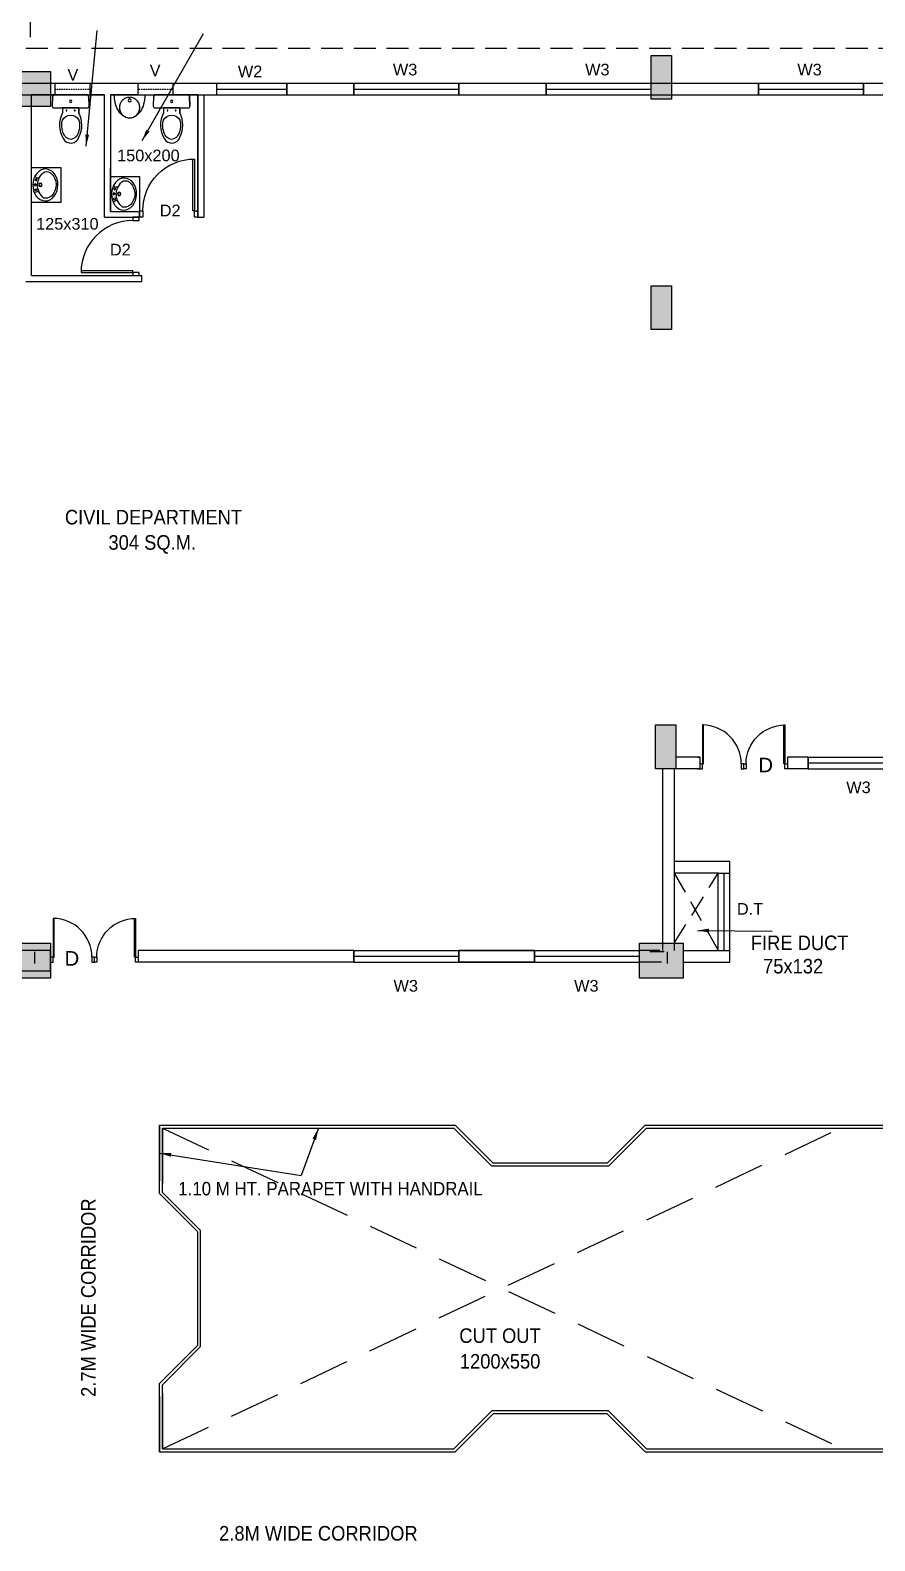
# Model space of a CAD drawing. Extents: x 53439 to 79867, y -144071 to -73305.
# Drawn here: x 64711 to 66159, y -112830 to -110239 of the extents above; entities that cross this region are included whole.
import ezdxf

# ---------------------------------------------------------------- set-up
doc = ezdxf.new("R2010")
doc.units = 0
doc.header["$LTSCALE"] = 0.1
doc.header["$MEASUREMENT"] = 0
doc.linetypes.add('HIDDEN', pattern=[0.375, 0.25, -0.125])
doc.layers.get('0').update_dxf_attribs({"linetype": 'CONTINUOUS'})
for name, color, linetype in [('COR_HA', 40, 'CONTINUOUS'), ('DOOR', 30, 'CONTINUOUS'), ('HAT', 253, 'CONTINUOUS'), ('LAYER4', 130, 'CONTINUOUS'), ('SANI', 4, 'CONTINUOUS'), ('TEXT', 7, 'CONTINUOUS'), ('THIN_HA', 253, 'CONTINUOUS'), ('WALL', 6, 'CONTINUOUS'), ('WIN', 102, 'CONTINUOUS')]:
    doc.layers.add(name, color=color, linetype=linetype)
doc.styles.add('1MM', font='arial.ttf')
doc.styles.add('DIM', font='arial.ttf', dxfattribs={"width": 0.7, "height": 1})
doc.styles.add('DUTCH', font='arial.ttf')
doc.dimstyles.new('KRI', dxfattribs={"dimtxt": 23, "dimasz": 20, "dimexe": 7, "dimexo": 0, "dimgap": 9, "dimtad": 1, "dimdec": 1, "dimzin": 1, "dimtxsty": '1MM', "dimblk": 'ARCHTICK', "dimcen": 0.5, "dimclrd": 252, "dimclre": 252, "dimclrt": 7, "dimaunit": 1, "dimadec": 8, "dimazin": 3, "dimtfac": 1, "dimtdec": 1, "dimtmove": 0, "dimatfit": 3})

# ---------------------------------------------------------------- blocks, each defined once
blk = doc.blocks.new('WC1')
at = {"layer": 'DOOR'}
for p, q in [((-29.3, -7.5), (-29.8, -22.7)), ((24.3, -5), (-26.8, -5))]:
    blk.add_line(p, q, dxfattribs=at)
for points in [[(26.8, -7.5), (27.3, -22.7, -0.423393), (24.7, -25.4), (-27.3, -25.4, -0.423393), (-29.8, -22.7), (-29.3, -7.5, -0.405093), (-26.8, -5), (24.3, -5, -0.405093), (26.8, -7.5, -0.407682)], [(11.5, -25.4), (11.5, -33, -0.265683), (10, -73.3, -0.649464), (-14.1, -70.9, -0.243179), (-14, -33), (-14, -25.4), (11.5, -25.4)], [(12.6, -52, 1.119632), (-15.2, -52, 17.71796)]]:
    blk.add_lwpolyline(points, format="xyb", dxfattribs=at)
blk.add_lwpolyline([(-14, -25.4), (-14, -33)], dxfattribs=at)
for centre, radius in [((-1.3, -15.2), 1.91), ((-7.6, -29.2), 0.636), ((5.1, -29.2), 0.636)]:
    blk.add_circle(centre, radius, dxfattribs=at)
blk.add_arc((-26.8, -7.5), 2.54, 90, 178.2101, dxfattribs=at)
blk.add_ellipse((-1.3, -52), major_axis=(0, -22.4), ratio=0.622298, start_param=4.712389, end_param=7.853982, dxfattribs=at)
blk = doc.blocks.new('UR1P')
at = {"layer": 'SANI'}
for points in [[(-29.7, 0, 0.066402), (-27.3, -18, 0.078959), (-21, -32, 0.107161), (-10.6, -42.2, 0.141785), (0, -45.2, 0.141785), (10.6, -42.2, 0.107161), (21, -32, 0.078959), (27.3, -18, 0.066402), (29.7, 0)], [(0, -45.2, 0.104192), (7.3, -43.7, 0.100673), (13.6, -39.2, 0.096065), (17.8, -32.6, 0.093043), (19.3, -24.7, 0.093043), (17.8, -16.8, 0.096065), (13.6, -10.2, 0.100673), (7.3, -5.7, 0.104192), (0, -4.2, 0.104192), (-7.3, -5.7, 0.100673), (-13.6, -10.2, 0.096065), (-17.8, -16.8, 0.093043), (-19.3, -24.7, 0.093043), (-17.8, -32.6, 0.096065), (-13.6, -39.2, 0.100673), (-7.3, -43.7, 0.104192)]]:
    blk.add_lwpolyline(points, format="xyb", close=True, dxfattribs=at)
blk.add_circle((0, -10.8), 2.97, dxfattribs=at)
blk = doc.blocks.new('WB5')
at = {"layer": 'DOOR'}
for p, q in [((4.7, 11.3), (6.8, 10.5)), ((5.3, -11), (7.3, -10.1))]:
    blk.add_line(p, q, dxfattribs=at)
for points in [[(2.4, 0.1, 1), (5, 0.1, 1)], [(3.2, 7.9, 1), (5.9, 7.9, 1)], [(3.6, -7.7, -1), (6.3, -7.6, -1)]]:
    blk.add_lwpolyline(points, format="xyb", close=True, dxfattribs=at)
for centre, radius in [((3.7, 0.1), 1.32), ((11.8, 0.3), 2.73), ((11.8, 0.3), 2.19)]:
    blk.add_circle(centre, radius, dxfattribs=at)
for centre, radius, start, end in [((5.6, 13.6), 2.49, 151.6403, 249.4649), ((7.7, 12.8), 2.49, 249.4649, 334.3015), ((32.6, 0.8), 25.2, 127.6693, 236.45), ((18.2, 19.4), 1.66, 91.5976, 127.6693), ((6.3, -13.3), 2.49, 113.4041, 211.2287), ((8.3, -12.4), 2.49, 28.5675, 113.4041)]:
    blk.add_arc(centre, radius, start, end, dxfattribs=at)
blk.add_ellipse((19.5, 0.5), major_axis=(-0.6, 24.9), ratio=0.783308, dxfattribs=at)
blk.add_open_spline([(18.7, -20.2), (23.5, -20.6), (25, -20), (30.8, -16.4), (34.3, -10.8), (37.3, 2.3), (34.9, 9.5), (28.9, 18.7), (25, 21.3), (18.2, 21.1)], degree=3, knots=[3.262053, 3.262053, 3.262053, 3.262053, 3.577225, 3.577225, 4.479784, 4.479784, 5.382343, 5.382343, 6.141594, 6.141594, 6.141594, 6.141594], dxfattribs=at)
blk = doc.blocks.new('A$C764D24B9')
at = {"layer": 'DOOR'}
for points in [[(0.056, 0.111), (0.083, 0.111), (0.083, 1), (0.056, 1)], [(0, 0), (0.056, 0), (0.056, 0.111), (0, 0.111)], [(0.944, 0), (1, 0), (1, 0.111), (0.944, 0.111)]]:
    blk.add_lwpolyline(points, close=True, dxfattribs=at)
blk.add_arc((0.056, 0.111), 0.889, 0, 90, dxfattribs=at)
blk = doc.blocks.new('YTTU')
at = {"layer": 'THIN_HA', "linetype": 'CONTINUOUS', "ltscale": 0.1}
blk.add_hatch(color=2, dxfattribs=at).paths.add_polyline_path([(-6879.58, -1156.369), (-6878.83, -1156.369), (-6878.83, -1156.969), (-6879.58, -1156.969)])
at = {"layer": 'THIN_HA', "color": 2, "linetype": 'CONTINUOUS', "ltscale": 0.1}
blk.add_lwpolyline([(-6879.58, -1156.369), (-6878.83, -1156.369), (-6878.83, -1156.969), (-6879.58, -1156.969)], close=True, dxfattribs=at)
blk = doc.blocks.new('HYTYH')
at = {"layer": 'THIN_HA', "linetype": 'CONTINUOUS', "ltscale": 0.1}
for points in [[(-6857.68, -1129.894), (-6857.33, -1129.894), (-6857.33, -1130.644), (-6857.68, -1130.644)], [(-6857.68, -1133.844), (-6857.33, -1133.844), (-6857.33, -1134.594), (-6857.68, -1134.594)], [(-6857.605, -1141.377), (-6857.255, -1141.377), (-6857.255, -1142.127), (-6857.605, -1142.127)]]:
    blk.add_hatch(color=2, dxfattribs=at).paths.add_polyline_path(points)
at = {"layer": 'THIN_HA', "color": 2, "linetype": 'CONTINUOUS', "ltscale": 0.1}
for points in [[(-6857.68, -1129.894), (-6857.33, -1129.894), (-6857.33, -1130.644), (-6857.68, -1130.644)], [(-6857.68, -1133.844), (-6857.33, -1133.844), (-6857.33, -1134.594), (-6857.68, -1134.594)], [(-6857.605, -1141.377), (-6857.255, -1141.377), (-6857.255, -1142.127), (-6857.605, -1142.127)]]:
    blk.add_lwpolyline(points, close=True, dxfattribs=at)
at = {"layer": 'THIN_HA', "color": 2, "linetype": 'CONTINUOUS'}
for p in [(10.85, 26.2), (10.85, 11.25), (21.7, 11.25)]:
    blk.add_blockref('YTTU', p, dxfattribs=at)

msp = doc.modelspace()

# ---------------------------------------------------------------- hatches: boundary and pattern name
at = {"layer": 'LAYER4', "linetype": 'CONTINUOUS', "ltscale": 0.1}
msp.add_hatch(color=7, dxfattribs=at).paths.add_polyline_path([(64671.04, -111816.92), (64671.04, -111851.92), (64746.04, -111851.92), (64746.04, -111816.92)])
msp.add_hatch(color=7, dxfattribs=at).paths.add_polyline_path([(64671.04, -111816.92), (64671.04, -111851.92), (64746.04, -111851.92), (64746.04, -111816.92)])

# ---------------------------------------------------------------- linework, layer by layer
at = {"layer": 'COR_HA', "linetype": 'CONTINUOUS', "ltscale": 0.1}
for p, q in [((65150.88, -110329.42), (65150.88, -110349.42)), ((65266.33, -110329.42), (65266.33, -110349.42)), ((65446.33, -110329.42), (65446.33, -110349.42)), ((65596.04, -110329.42), (65596.04, -110349.42)), ((65959.93, -110329.42), (65959.93, -110349.42)), ((66139.93, -110329.42), (66139.93, -110349.42)), ((66045.52, -111485.25), (66045.52, -111505.25)), ((65266.33, -111816.92), (65266.33, -111836.92)), ((65446.33, -111816.92), (65446.33, -111836.92)), ((65576.04, -111816.92), (65576.04, -111836.92))]:
    msp.add_line(p, q, dxfattribs=at)
msp.add_lwpolyline([(65150.88, -110349.42), (65150.88, -110329.42)], dxfattribs=at)
at = {"layer": 'DOOR', "linetype": 'HIDDEN', "ltscale": 1500}
for p, q in [((64028.54, -110269.42), (71066.08, -110269.42)), ((65815.54, -111684.42), (65891.04, -111816.92)), ((65815.54, -111804.42), (65891.04, -111684.42))]:
    msp.add_line(p, q, dxfattribs=at)
at = {"layer": 'HAT', "color": 5, "linetype": 'CONTINUOUS', "ltscale": 0.1}
for p, q in [((65891.04, -111816.92), (65891.04, -111684.42)), ((65901.04, -111816.92), (65901.04, -111684.42)), ((65911.04, -111816.92), (65911.04, -111684.42))]:
    msp.add_line(p, q, dxfattribs=at)
at = {"layer": 'LAYER4', "linetype": 'CONTINUOUS', "ltscale": 0.1}
for p, q in [((64711.81, -110250.27, 0), (64711.81, -109965.9, 0)), ((64713.54, -110473.85, 0), (64763.54, -110473.85, 0)), ((64763.54, -110473.85), (64763.54, -110533.85)), ((64848.54, -110489.42, 0), (64898.54, -110489.42, 0)), ((64898.54, -110489.42, 0), (64898.54, -110549.42, 0)), ((64763.54, -110533.85), (64713.54, -110533.85)), ((64718.54, -111819.42), (64718.54, -111839.42)), ((64718.54, -111819.42), (64718.54, -111839.42)), ((65803.54, -111819.42), (65803.54, -111839.42)), ((65803.54, -111819.42, 0), (65803.54, -111839.42, 0)), ((65803.54, -111819.42), (65803.54, -111839.42)), ((65803.54, -111819.42, 0), (65803.54, -111839.42, 0)), ((64932.79, -112116.92, 2.19), (65439.82, -112116.92, 4.72)), ((64932.79, -112116.92, 4.49), (64932.79, -112211.92, 4.49)), ((64932.79, -112233.99, 4.63), (64932.79, -112116.92, 4.63)), ((64937.79, -112121.92, 2.2), (65437.75, -112121.92, 4.7)), ((64937.79, -112121.92, 4.49), (64937.79, -112216.92, 4.49)), ((64937.79, -112231.92, 4.63), (64937.79, -112121.92, 4.63)), ((65437.75, -112121.92, 6.94), (65502.75, -112186.92, 6.94)), ((65439.82, -112116.92, 6.94), (65504.82, -112181.92, 6.94)), ((65765.67, -112116.92, 6.94), (65700.67, -112181.92, 6.94)), ((65767.75, -112121.92, 6.94), (65702.75, -112186.92, 6.94)), ((65765.67, -112116.92, 6.34), (66349.69, -112116.92, 9.26)), ((65767.75, -112121.92, 6.35), (66347.62, -112121.92, 9.26)), ((65702.75, -112186.92, 6.94), (65502.75, -112186.92, 6.94)), ((65700.67, -112181.92, 6.94), (65504.82, -112181.92, 6.94)), ((64932.79, -112233.99, 4.63), (64997.79, -112298.99, 4.63)), ((64937.79, -112231.92, 4.63), (65002.79, -112296.92, 4.63)), ((65002.79, -112296.92, 4.63), (65002.79, -112496.92, 4.63)), ((64997.79, -112299.52, 4.63), (64997.79, -112494.85, 4.63)), ((64932.79, -112559.85, 4.63), (64997.79, -112494.85, 4.63)), ((64937.79, -112561.92, 4.63), (65002.79, -112496.92, 4.63)), ((64932.79, -112676.92, 4.63), (64932.79, -112559.85, 4.63)), ((64932.79, -112581.92, 4.49), (64932.79, -112676.92, 4.49)), ((64937.79, -112671.92, 4.63), (64937.79, -112561.92, 4.63)), ((64937.79, -112576.92, 4.49), (64937.79, -112671.92, 4.49)), ((65437.75, -112671.92, 0.95), (65502.75, -112606.92, 0.95)), ((65702.75, -112606.92, 0.95), (65502.75, -112606.92, 0.95)), ((65767.75, -112671.92, 0.95), (65702.75, -112606.92, 0.95)), ((65439.82, -112676.92, 0.95), (65504.82, -112611.92, 0.95)), ((65700.67, -112611.92, 0.95), (65504.82, -112611.92, 0.95)), ((65765.67, -112676.92, 0.95), (65700.67, -112611.92, 0.95)), ((64932.79, -112676.92, 4.63), (65439.82, -112676.92, 6.28)), ((64937.79, -112671.92, 4.49), (65437.75, -112671.92, 6.18)), ((65765.67, -112676.92, 7.34), (66353.54, -112676.92, 9.26)), ((65767.75, -112671.92, 7.29), (66351.47, -112671.92, 9.26))]:
    msp.add_line(p, q, dxfattribs=at)
at = {"layer": 'LAYER4', "color": 1, "linetype": 'HIDDEN', "ltscale": 3500}
for p, q in [((64937.79, -112671.92, 4.49), (66100.54, -112121.92, 8.81)), ((64937.79, -112121.92, 4.63), (66104.66, -112671.92, 8.81))]:
    msp.add_line(p, q, dxfattribs=at)
at = {"layer": 'LAYER4', "color": 7, "linetype": 'CONTINUOUS', "ltscale": 0.1}
msp.add_lwpolyline([(64671.04, -111816.92), (64671.04, -111851.92), (64746.04, -111851.92), (64746.04, -111816.92)], close=True, dxfattribs=at)
msp.add_lwpolyline([(64671.04, -111816.92), (64671.04, -111851.92), (64746.04, -111851.92), (64746.04, -111816.92)], close=True, dxfattribs=at)
at = {"layer": 'WALL', "linetype": 'CONTINUOUS', "ltscale": 0.1}
for p, q in [((64753.71, -110349.42), (64713.54, -110349.42)), ((64713.54, -110659.42), (64713.54, -110349.42)), ((64753.71, -110349.42), (64713.54, -110349.42)), ((64753.71, -110349.42), (64750.94, -110349.42)), ((64753.71, -110349.42), (64750.94, -110349.42)), ((64753.71, -110349.42), (64753.71, -110329.42)), ((64753.71, -110349.42), (64753.71, -110329.42)), ((64753.71, -110349.42), (64753.71, -110329.42)), ((64753.71, -110349.42), (64753.71, -110329.42)), ((64813.71, -110349.42), (64813.71, -110329.42)), ((64813.71, -110349.42), (64813.71, -110329.42)), ((64813.71, -110349.42), (64813.71, -110329.42)), ((64813.71, -110349.42), (64813.71, -110329.42)), ((64838.54, -110349.42), (64813.71, -110349.42)), ((64838.54, -110349.42), (64813.71, -110349.42)), ((64838.54, -110549.42), (64838.54, -110349.42)), ((64838.54, -110559.42, 0), (64838.54, -110349.42, 0)), ((64895.95, -110349.42), (64848.54, -110349.42)), ((64895.95, -110349.42), (64848.54, -110349.42)), ((64848.97, -110329.42, 0), (64895.95, -110329.42, 0)), ((64848.97, -110329.42), (64895.95, -110329.42)), ((64848.97, -110329.42), (64895.95, -110329.42)), ((64895.95, -110349.42), (64893.17, -110349.42)), ((64895.95, -110349.42), (64893.17, -110349.42)), ((64895.95, -110349.42), (64895.95, -110329.42)), ((64895.95, -110349.42), (64895.95, -110329.42)), ((64955.95, -110349.42), (64955.95, -110329.42)), ((64955.95, -110349.42), (64955.95, -110329.42)), ((64998.54, -110349.42), (64955.95, -110349.42)), ((64998.54, -110349.42), (64955.95, -110349.42)), ((64998.54, -110559.42), (64998.54, -110349.42)), ((65150.88, -110349.42), (65150.88, -110329.42)), ((65266.33, -110329.42), (65266.33, -110349.42)), ((65446.33, -110349.42), (65446.33, -110329.42)), ((65596.04, -110329.42), (65596.04, -110349.42)), ((65959.93, -110329.42), (65959.93, -110349.42)), ((66139.93, -110349.42), (66139.93, -110329.42)), ((64848.54, -110549.42, 0), (64848.54, -110474.42, 0)), ((64838.54, -110559.42, 0), (64848.54, -110559.42, 0)), ((64838.54, -110559.42, 0), (64898.54, -110559.42, 0)), ((64848.54, -110549.42, 0), (64898.54, -110549.42, 0)), ((64848.54, -110559.42, 0), (64898.54, -110559.42, 0)), ((64998.54, -110559.42, 0), (65008.54, -110559.42, 0)), ((64713.54, -110659.42), (64902.75, -110659.42)), ((64713.54, -110659.42), (64902.75, -110659.42)), ((64713.54, -110659.42), (64902.75, -110659.42)), ((64902.75, -110669.42), (64902.75, -110659.42)), ((64703.54, -110669.42), (64902.75, -110669.42)), ((65859.64, -111485.25, 0), (65818.54, -111485.25, 0)), ((65859.64, -111485.25, 0), (65830.19, -111485.25, 0)), ((65855.55, -111485.25), (65859.64, -111485.25)), ((65859.64, -111485.25), (65859.64, -111505.25)), ((65859.64, -111485.25), (65859.64, -111505.25)), ((65859.64, -111485.25), (65859.64, -111505.25)), ((65859.64, -111485.25), (65859.64, -111505.25)), ((66045.52, -111485.25, 0), (66009.64, -111485.25, 0)), ((66045.52, -111485.25, 0), (66009.64, -111485.25, 0)), ((66009.64, -111485.25), (66009.64, -111505.25)), ((66009.64, -111485.25), (66009.64, -111505.25)), ((66045.52, -111485.25), (66045.52, -111505.25)), ((65795.54, -111505.25, 0), (65795.54, -111816.92, 0)), ((65795.54, -111505.25, 0), (65795.54, -111816.92, 0)), ((65815.54, -111505.25, 0), (65815.54, -111816.92, 0)), ((65815.54, -111505.25, 0), (65815.54, -111816.92, 0)), ((65855.55, -111505.25), (65859.64, -111505.25)), ((65911.04, -111664.42), (65815.54, -111664.42)), ((65911.04, -111684.42), (65911.04, -111664.42)), ((65891.04, -111684.42), (65815.54, -111684.42)), ((65891.04, -111684.42), (65911.04, -111684.42)), ((64746.04, -111816.92, 0), (64746.04, -111836.92, 0)), ((64746.04, -111816.92, 0), (64746.04, -111836.92, 0)), ((65266.33, -111816.92), (64896.04, -111816.92)), ((65266.33, -111816.92), (64896.04, -111816.92)), ((65266.33, -111816.92), (64896.04, -111816.92)), ((65266.33, -111816.92, 0), (64896.04, -111816.92, 0)), ((65266.33, -111816.92, 0), (64896.04, -111816.92, 0)), ((65266.33, -111816.92, 0), (64896.04, -111816.92, 0)), ((65266.33, -111816.92, 0), (64896.04, -111816.92, 0)), ((65266.33, -111816.92), (64896.04, -111816.92)), ((65266.33, -111816.92), (64896.04, -111816.92)), ((65266.33, -111816.92), (64896.04, -111816.92)), ((65266.33, -111816.92, 0), (64896.04, -111816.92, 0)), ((65266.33, -111816.92, 0), (64896.04, -111816.92, 0)), ((65266.33, -111816.92, 0), (64896.04, -111816.92, 0)), ((65266.33, -111816.92, 0), (64896.04, -111816.92, 0)), ((64900.12, -111816.92, 0), (64896.04, -111816.92, 0)), ((64896.04, -111816.92, 0), (64896.04, -111836.92, 0)), ((64896.04, -111816.92, 0), (64896.04, -111836.92, 0)), ((64896.04, -111816.92, 0), (64896.04, -111836.92, 0)), ((64896.04, -111816.92, 0), (64896.04, -111836.92, 0)), ((65266.33, -111816.92), (65266.33, -111836.92)), ((65576.04, -111816.92), (65446.33, -111816.92)), ((65576.04, -111816.92), (65446.33, -111816.92)), ((65576.04, -111816.92), (65446.33, -111816.92)), ((65536.04, -111816.92, 0), (65446.33, -111816.92, 0)), ((65536.04, -111816.92, 0), (65446.33, -111816.92, 0)), ((65536.04, -111816.92, 0), (65446.33, -111816.92, 0)), ((65576.04, -111816.92, 0), (65446.33, -111816.92, 0)), ((65576.04, -111816.92, 0), (65446.33, -111816.92, 0)), ((65576.04, -111816.92, 0), (65446.33, -111816.92, 0)), ((65576.04, -111816.92), (65446.33, -111816.92)), ((65576.04, -111816.92), (65446.33, -111816.92)), ((65576.04, -111816.92), (65446.33, -111816.92)), ((65536.04, -111816.92, 0), (65446.33, -111816.92, 0)), ((65536.04, -111816.92, 0), (65446.33, -111816.92, 0)), ((65536.04, -111816.92, 0), (65446.33, -111816.92, 0)), ((65576.04, -111816.92, 0), (65446.33, -111816.92, 0)), ((65576.04, -111816.92, 0), (65446.33, -111816.92, 0)), ((65576.04, -111816.92, 0), (65446.33, -111816.92, 0)), ((65446.33, -111836.92), (65446.33, -111816.92)), ((65576.04, -111816.92, 0), (65536.04, -111816.92, 0)), ((65576.04, -111816.92, 0), (65536.04, -111816.92, 0)), ((65576.04, -111816.92), (65576.04, -111836.92)), ((65791.04, -111816.92), (65756.04, -111816.92, 0)), ((65791.04, -111816.92), (65756.04, -111816.92, 0)), ((65798.04, -111819.42), (65773.49, -111819.42)), ((65798.04, -111819.42, 0), (65773.49, -111819.42, 0)), ((65798.04, -111819.42, 0), (65773.49, -111819.42, 0)), ((65798.04, -111819.42), (65773.49, -111819.42)), ((65798.04, -111819.42, 0), (65773.49, -111819.42, 0)), ((65798.04, -111819.42, 0), (65773.49, -111819.42, 0)), ((65831.04, -111816.92), (65891.04, -111816.92)), ((65891.04, -111816.92), (65911.04, -111816.92)), ((65911.04, -111836.92), (65911.04, -111816.92)), ((65266.33, -111836.92), (64896.04, -111836.92)), ((65266.33, -111836.92), (64896.04, -111836.92)), ((65266.33, -111836.92), (64896.04, -111836.92)), ((65266.33, -111836.92), (64896.04, -111836.92)), ((65266.33, -111836.92), (64896.04, -111836.92)), ((65266.33, -111836.92, 0), (64896.04, -111836.92, 0)), ((65266.33, -111836.92, 0), (64896.04, -111836.92, 0)), ((65266.33, -111836.92, 0), (64896.04, -111836.92, 0)), ((65266.33, -111836.92, 0), (64896.04, -111836.92, 0)), ((65266.33, -111836.92, 0), (64896.04, -111836.92, 0)), ((65266.33, -111836.92, 0), (64896.04, -111836.92, 0)), ((65266.33, -111836.92), (64896.04, -111836.92)), ((65266.33, -111836.92), (64896.04, -111836.92)), ((65266.33, -111836.92), (64896.04, -111836.92)), ((65266.33, -111836.92), (64896.04, -111836.92)), ((65266.33, -111836.92), (64896.04, -111836.92)), ((65266.33, -111836.92, 0), (64896.04, -111836.92, 0)), ((65266.33, -111836.92, 0), (64896.04, -111836.92, 0)), ((65266.33, -111836.92, 0), (64896.04, -111836.92, 0)), ((65266.33, -111836.92, 0), (64896.04, -111836.92, 0)), ((65266.33, -111836.92, 0), (64896.04, -111836.92, 0)), ((65266.33, -111836.92, 0), (64896.04, -111836.92, 0)), ((64900.12, -111836.92, 0), (64896.04, -111836.92, 0)), ((65576.04, -111836.92), (65446.33, -111836.92)), ((65576.04, -111836.92), (65446.33, -111836.92)), ((65576.04, -111836.92), (65446.33, -111836.92)), ((65576.04, -111836.92), (65446.33, -111836.92)), ((65576.04, -111836.92), (65446.33, -111836.92)), ((65536.04, -111836.92, 0), (65446.33, -111836.92, 0)), ((65536.04, -111836.92, 0), (65446.33, -111836.92, 0)), ((65536.04, -111836.92, 0), (65446.33, -111836.92, 0)), ((65536.04, -111836.92, 0), (65446.33, -111836.92, 0)), ((65536.04, -111836.92, 0), (65446.33, -111836.92, 0)), ((65576.04, -111836.92, 0), (65446.33, -111836.92, 0)), ((65576.04, -111836.92, 0), (65446.33, -111836.92, 0)), ((65576.04, -111836.92, 0), (65446.33, -111836.92, 0)), ((65576.04, -111836.92, 0), (65446.33, -111836.92, 0)), ((65576.04, -111836.92, 0), (65446.33, -111836.92, 0)), ((65576.04, -111836.92), (65446.33, -111836.92)), ((65576.04, -111836.92), (65446.33, -111836.92)), ((65576.04, -111836.92), (65446.33, -111836.92)), ((65576.04, -111836.92), (65446.33, -111836.92)), ((65576.04, -111836.92), (65446.33, -111836.92)), ((65536.04, -111836.92, 0), (65446.33, -111836.92, 0)), ((65536.04, -111836.92, 0), (65446.33, -111836.92, 0)), ((65536.04, -111836.92, 0), (65446.33, -111836.92, 0)), ((65536.04, -111836.92, 0), (65446.33, -111836.92, 0)), ((65536.04, -111836.92, 0), (65446.33, -111836.92, 0)), ((65576.04, -111836.92, 0), (65446.33, -111836.92, 0)), ((65576.04, -111836.92, 0), (65446.33, -111836.92, 0)), ((65576.04, -111836.92, 0), (65446.33, -111836.92, 0)), ((65576.04, -111836.92, 0), (65446.33, -111836.92, 0)), ((65576.04, -111836.92, 0), (65446.33, -111836.92, 0)), ((65576.04, -111836.92, 0), (65536.04, -111836.92, 0)), ((65576.04, -111836.92, 0), (65536.04, -111836.92, 0)), ((65793.54, -111836.92), (65756.04, -111836.92)), ((65793.54, -111836.92, 0), (65756.04, -111836.92, 0)), ((65793.54, -111836.92, 0), (65756.04, -111836.92, 0)), ((65793.54, -111836.92), (65756.04, -111836.92)), ((65793.54, -111836.92, 0), (65756.04, -111836.92, 0)), ((65793.54, -111836.92, 0), (65756.04, -111836.92, 0)), ((65831.04, -111836.92), (65911.04, -111836.92))]:
    msp.add_line(p, q, dxfattribs=at)
for points in [[(64586.04, -110329.42), (64753.71, -110329.42)], [(64586.04, -110349.42), (64753.71, -110349.42)], [(64813.71, -110329.42), (64895.95, -110329.42)], [(64813.71, -110349.42), (64838.54, -110349.42)], [(64848.54, -110349.42), (64895.95, -110349.42)], [(64848.54, -110349.42), (64848.54, -110549.42)], [(64848.97, -110329.42), (64895.95, -110329.42)], [(64848.97, -110349.42), (64895.95, -110349.42)], [(64848.97, -110349.42), (64863.76, -110349.42)], [(64848.97, -110349.42), (64863.76, -110349.42)], [(64873.76, -110349.42), (64895.95, -110349.42)], [(64873.76, -110349.42), (64895.95, -110349.42)], [(64955.95, -110329.42), (65030.88, -110329.42)], [(64955.95, -110349.42), (65030.88, -110349.42)], [(64998.54, -110349.42), (64998.54, -110559.42)], [(65008.54, -110349.42), (65008.54, -110559.42)], [(65030.88, -110349.42), (65030.88, -110329.42)], [(65150.88, -110329.42), (65266.33, -110329.42)], [(65150.88, -110349.42), (65150.88, -110329.42)], [(65150.88, -110349.42), (65266.33, -110349.42)], [(65266.33, -110349.42), (65266.33, -110329.42)], [(65446.33, -110329.42), (65596.04, -110329.42)], [(65446.33, -110349.42), (65446.33, -110329.42)], [(65446.33, -110349.42), (65596.04, -110349.42)], [(65596.04, -110349.42), (65596.04, -110329.42)], [(65776.04, -110329.42), (65959.93, -110329.42)], [(65776.04, -110349.42), (65959.93, -110349.42)], [(65959.93, -110349.42), (65959.93, -110329.42)], [(66139.93, -110329.42), (66298.81, -110329.42)], [(66139.93, -110349.42), (66139.93, -110329.42)], [(66139.93, -110349.42), (66288.81, -110349.42)], [(64898.54, -110549.42), (64898.54, -110559.42)], [(65859.64, -111485.25), (65830.19, -111485.25)], [(65859.64, -111485.25), (65830.19, -111485.25)], [(65859.64, -111485.25), (65830.19, -111485.25)], [(65859.64, -111485.25), (65830.19, -111485.25)], [(66045.52, -111485.25), (66009.64, -111485.25)], [(66045.52, -111485.25), (66009.64, -111485.25)], [(66045.52, -111485.25), (66009.64, -111485.25)], [(66045.52, -111485.25), (66009.64, -111485.25)], [(66045.52, -111505.25), (66045.52, -111485.25)], [(65859.64, -111505.25), (65818.54, -111505.25)], [(65859.64, -111505.25), (65818.54, -111505.25)], [(66045.52, -111505.25), (66009.64, -111505.25)], [(66045.52, -111505.25), (66009.64, -111505.25)], [(65266.33, -111836.92), (65266.33, -111816.92)], [(65446.33, -111816.92), (65576.04, -111816.92)], [(65446.33, -111836.92), (65446.33, -111816.92)], [(65576.04, -111836.92), (65576.04, -111816.92)], [(65446.33, -111836.92), (65576.04, -111836.92)]]:
    msp.add_lwpolyline(points, dxfattribs=at)
at = {"layer": 'WIN'}
for p, q in [((65030.88, -110329.42), (65150.88, -110329.42)), ((65030.88, -110339.42), (65150.88, -110339.42)), ((65030.88, -110349.42), (65150.88, -110349.42)), ((65266.33, -110329.42), (65446.33, -110329.42)), ((65266.33, -110339.42), (65446.33, -110339.42)), ((65266.33, -110349.42), (65446.33, -110349.42)), ((65596.04, -110329.42), (65776.04, -110329.42)), ((65596.04, -110339.42), (65776.04, -110339.42)), ((65596.04, -110349.42), (65776.04, -110349.42)), ((65959.93, -110329.42), (66139.93, -110329.42)), ((65959.93, -110339.42), (66139.93, -110339.42)), ((65959.93, -110349.42), (66139.93, -110349.42)), ((66045.52, -111485.25), (66201.43, -111485.25)), ((66045.52, -111495.25), (66201.43, -111495.25)), ((66045.52, -111505.25), (66201.43, -111505.25)), ((65266.33, -111816.92), (65446.33, -111816.92)), ((65266.33, -111826.92), (65446.33, -111826.92)), ((65576.04, -111816.92), (65756.04, -111816.92)), ((65576.04, -111826.92), (65756.04, -111826.92)), ((65266.33, -111836.92), (65446.33, -111836.92)), ((65576.04, -111836.92), (65756.04, -111836.92))]:
    msp.add_line(p, q, dxfattribs=at)
at = {"layer": 'WIN', "color": 5}
for points in [[(64753.71, -110329.42), (64813.71, -110329.42)], [(64753.71, -110349.42), (64813.71, -110349.42)], [(64895.95, -110329.42), (64955.95, -110329.42)], [(64895.95, -110349.42), (64955.95, -110349.42)]]:
    msp.add_lwpolyline(points, dxfattribs=at)
at = {"layer": 'WIN', "color": 5, "linetype": 'HIDDEN'}
for points in [[(64753.71, -110339.42), (64813.71, -110339.42)], [(64753.71, -110339.42), (64813.71, -110339.42)], [(64895.95, -110339.42), (64955.95, -110339.42)]]:
    msp.add_lwpolyline(points, dxfattribs=at)

# ---------------------------------------------------------------- block references
at = {"layer": 'LAYER4', "linetype": 'CONTINUOUS', "ltscale": 0.1}
for name, p, xscale, yscale, zscale in [('WC1', (64779.05, -110343.91), -1.102362204692326, 1.102362204706878, 1.102362204724409), ('UR1P', (64881.5, -110349.42), -0.8818897636956535, 0.881889763782965, 0.8818897637795275), ('WC1', (64952.14, -110343.91, 0), -1.102362204692326, 1.102362204706878, 1.102362204724409)]:
    msp.add_blockref(name, p, dxfattribs=dict(at, xscale=xscale, yscale=yscale, zscale=zscale))
at = {"layer": 'LAYER4', "linetype": 'CONTINUOUS', "ltscale": 0.1, "xscale": -1.102362204837846, "yscale": 1.102362204706878, "zscale": 1.102362204724409, "rotation": 180}
for p in [(64715.55, -110503.45), (64850.55, -110519.02, 0)]:
    msp.add_blockref('WB5', p, dxfattribs=at)
at = {"layer": 'THIN_HA', "color": 2, "linetype": 'CONTINUOUS', "xscale": 100, "yscale": 100, "zscale": 100}
msp.add_blockref('HYTYH', (751544.01, 2707.49), dxfattribs=at)
at = {"layer": 'WALL', "linetype": 'CONTINUOUS', "ltscale": 0.1}
for p, xscale, yscale, zscale in [((64998.54, -110559.42, 0), -100, 100, 100), ((65859.64, -111505.25), 75.00000000116415, 75.00000000116415, 75.00000000116415), ((65859.64, -111505.25), 75.00000000116415, 75.00000000116415, 75.00000000116415), ((64896.04, -111836.92, 0), -75.00000000116415, 75.0000000010914, 75.00000000109135), ((64896.04, -111836.92, 0), -75.00000000116415, 75.0000000010914, 75.00000000109135)]:
    msp.add_blockref('A$C764D24B9', p, dxfattribs=dict(at, xscale=xscale, yscale=yscale, zscale=zscale))
at = {"layer": 'WALL', "linetype": 'CONTINUOUS', "ltscale": 0.1, "xscale": 100, "yscale": 100, "zscale": 100, "rotation": 90}
msp.add_blockref('A$C764D24B9', (64898.17, -110659.42), dxfattribs=at)
at = {"layer": 'WALL', "linetype": 'CONTINUOUS', "ltscale": 0.1, "extrusion": (0, 0, -1)}
for p, xscale, yscale, zscale in [((-66009.64, -111505.25), 75.00000000116415, 75.00000000116415, -75.00000000109135), ((-66009.64, -111505.25), 75.00000000116415, 75.00000000116415, -75.00000000109135), ((-64746.04, -111836.92, 0), -75.00000000116415, 75.0000000010914, -75.00000000116415), ((-64746.04, -111836.92, 0), -75.00000000116415, 75.0000000010914, -75.00000000116415)]:
    msp.add_blockref('A$C764D24B9', p, dxfattribs=dict(at, xscale=xscale, yscale=yscale, zscale=zscale))

# ---------------------------------------------------------------- texts
at = {"style": 'DIM'}
for s, height, p in [('V', 20, (64915.99, -110317.38)), ('V', 20, (64915.99, -110317.38)), ('W2', 20, (65067.19, -110319.19)), ('W3', 20, (65333.04, -110316.02)), ('W3', 20, (65662.75, -110316.02)), ('W3', 20, (66026.64, -110316.02)), ('V', 20, (64774.87, -110324.85)), ('150x200', 20, (64860.11, -110463.37)), ('125x310', 20, (64721.18, -110580.6)), ('D2', 20, (64933.27, -110557.74)), ('D2', 20, (64847.72, -110624.83)), ('D', 25, (65959.72, -111511.45, 0)), ('W3', 20, (66110.59, -111547.2)), ('D.T', 20, (65923.03, -111755.65)), ('D', 25, (64769.9, -111843.12, 0)), ('W3', 20, (65334.14, -111887.63)), ('W3', 20, (65643.85, -111887.63))]:
    msp.add_text(s, height=height, dxfattribs=at).set_placement(p)
at = {"layer": 'TEXT', "style": 'DUTCH', "width": 0.9}
for s, height, p in [('CIVIL DEPARTMENT', 25, (64770.56, -111086.28, 0)), ('304 SQ.M.', 25, (64845.27, -111129.62, 0)), ('FIRE DUCT', 25, (65946.94, -111816.4, 0)), ('75x132', 25, (65967.88, -111856.47, 0)), ('1.10 M HT. PARAPET WITH HANDRAIL', 23, (64964.93, -112237.06, 0)), ('CUT OUT', 25, (65446.93, -112490.2, 0)), ('1200x550', 25, (65447.87, -112534.24, 0)), ('2.8M WIDE CORRIDOR', 25, (65034.98, -112829.23))]:
    msp.add_text(s, height=height, dxfattribs=at).set_placement(p)
msp.add_text('2.7M WIDE CORRIDOR', height=25, rotation=90, dxfattribs=at).set_placement((64823.3, -112582.76))

# ---------------------------------------------------------------- leaders
at = {"layer": 'WALL', "linetype": 'CONTINUOUS', "ltscale": 0.1}
for points, override in [([(64806.97, -110437.2), (64825.89, -110238.97)], {"dimgap": 9, "dimtad": 0}), ([(64903.03, -110427.89), (65008.41, -110244.32)], {"dimgap": 9, "dimtad": 0}), ([(65855.35, -111782.74), (65983.42, -111783.93)], {"dimgap": 9, "dimtad": 0, "dimfxl": 0}), ([(65205.27, -112121.92, 3.54), (65175.62, -112202.83, 3.54)], {"dimgap": 9, "dimtad": 0}), ([(64932.79, -112164.42, 4.49), (65175.62, -112202.83, 4.49)], {"dimgap": 9, "dimtad": 0})]:
    msp.add_leader(points, dimstyle='KRI', override=override, dxfattribs=at)

doc.saveas('drawing.dxf')
